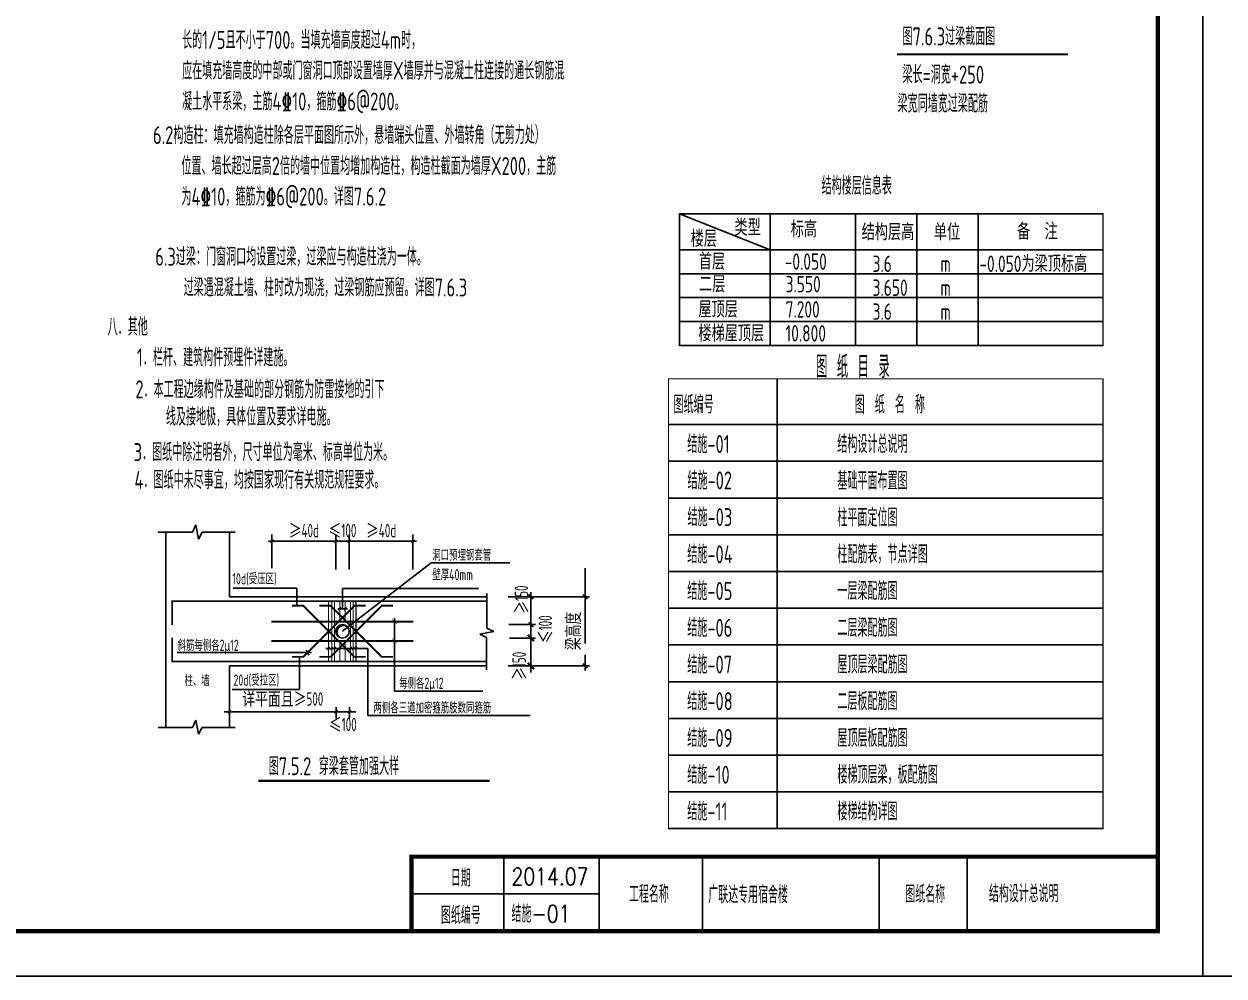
# Model space of a CAD drawing. Extents: x 127019 to 780419, y 327305 to 369305.
# Drawn here: x 160120 to 186894, y 327305 to 348556 of the extents above; entities that cross this region are included whole.
import ezdxf
from ezdxf.enums import TextEntityAlignment as Align

# ---------------------------------------------------------------- set-up
doc = ezdxf.new("R2010")
doc.units = 0
doc.header["$LTSCALE"] = 1000
doc.header["$MEASUREMENT"] = 0
doc.linetypes.add('CONTINOUS', pattern=[0])
doc.layers.get('0').update_dxf_attribs({"linetype": 'CONTINUOUS'})
doc.layers.get('Defpoints').update_dxf_attribs({"linetype": 'CONTINUOUS'})
for name, color, linetype in [('D1', 8, 'CONTINUOUS'), ('DIM', 3, 'CONTINUOUS'), ('GJ', 1, 'CONTINUOUS'), ('HZ', 7, 'CONTINUOUS'), ('LB', 7, 'CONTINUOUS'), ('PUB_TITLE', 4, 'CONTINUOUS'), ('REIN', 1, 'CONTINUOUS'), ('SM', 7, 'CONTINUOUS'), ('T', 4, 'CONTINUOUS'), ('T-SM', 7, 'CONTINUOUS'), ('TEXT', 7, 'CONTINUOUS'), ('图框', 4, 'CONTINUOUS'), ('文字', 7, 'CONTINUOUS'), ('轴线__尺寸数字', 3, 'CONTINUOUS')]:
    doc.layers.add(name, color=color, linetype=linetype)
doc.styles.add('1', font='ros1.shx', dxfattribs={"width": 0.7, "bigfont": 'hztxt.shx'})
doc.styles.add('GB', font='gbxwxt.shx', dxfattribs={"width": 0.7, "height": 300, "bigfont": 'gbhzfs.shx'})
doc.styles.add('TSSD_Dimension', font='gbxwxt.shx', dxfattribs={"width": 0.7, "bigfont": 'gbhzfs.shx'})
doc.styles.add('TSSD_Rein', font='tssdeng.shx', dxfattribs={"width": 0.6, "bigfont": 'gbhzfs.shx'})
doc.styles.add('国标仿宋', font='SIMPLEX.shx', dxfattribs={"width": 0.75, "bigfont": 'gbhzfs.shx'})
doc.dimstyles.new('DIM-Q', dxfattribs={"dimtxt": 250, "dimasz": 0.5, "dimexe": 150, "dimexo": 200, "dimgap": 75, "dimtad": 1, "dimdec": 0, "dimzin": 0, "dimdsep": 46, "dimtxsty": 'GB', "dimblk1": '_DIMX', "dimblk2": '_DIMX', "dimsah": 1, "dimcen": 2.5, "dimclrt": 7, "dimadec": 0, "dimazin": 0, "dimtfac": 1, "dimtdec": 0, "dimtix": 1, "dimtmove": 2, "dimatfit": 3, "dimldrblk": '_DIMX', "dimfxl": 0, "dimtolj": 1, "dimtzin": 0, "dimarcsym": 0})
doc.dimstyles.new('TSSD_100_100', dxfattribs={"dimtxt": 300, "dimasz": 100, "dimexe": 100, "dimexo": 250, "dimgap": 100, "dimtad": 1, "dimdec": 0, "dimzin": 0, "dimdsep": 46, "dimtxsty": 'TSSD_Dimension', "dimblk": 'ARCHTICK', "dimcen": 0, "dimdle": 100, "dimclrt": 7, "dimadec": 0, "dimazin": 0, "dimtfac": 1, "dimtdec": 0, "dimtix": 1, "dimtmove": 2, "dimatfit": 3, "dimfxl": 0, "dimtolj": 1, "dimtzin": 0, "dimarcsym": 0})

# ---------------------------------------------------------------- blocks, each defined once
blk = doc.blocks.new('_DIMX')
blk.add_line((-150, 0), (150, 0))
at = {"const_width": 50}
blk.add_lwpolyline([(-70, -70), (70, 70)], dxfattribs=at)
blk = doc.blocks.new('*D229')
at = {"color": 0, "lineweight": -2, "transparency": 16777216}
for p, q in [((167075, 336380), (167075, 337160)), ((167377, 336380), (167377, 337160)), ((167075, 337010), (167074, 337010)), ((167075, 337010), (167377, 337010)), ((167378, 337010), (167378, 337010))]:
    blk.add_line(p, q, dxfattribs=at)
at = {"layer": 'Defpoints', "color": 0, "transparency": 16777216}
for p in [(167377, 337010), (167075, 336180), (167377, 336180)]:
    blk.add_point(p, dxfattribs=at)
at = {"color": 0, "lineweight": -2, "transparency": 16777216, "xscale": 0.5, "yscale": 0.5, "zscale": 0.5}
blk.add_blockref('_DIMX', (167075, 337010), dxfattribs=at)
at = {"color": 0, "lineweight": -2, "transparency": 16777216, "xscale": 0.5, "yscale": 0.5, "zscale": 0.5, "rotation": 180}
blk.add_blockref('_DIMX', (167377, 337010), dxfattribs=at)
at = {"color": 7, "transparency": 16777216, "insert": (167226, 337244), "char_height": 300, "attachment_point": 5, "style": 'GB'}
blk.add_mtext('\\A1;{\\fSimSun|b0|i0|c134|p6;≤}100', dxfattribs=at)
blk = doc.blocks.new('_ArchTick')
at = {"color": 0, "linetype": 'ByBlock', "const_width": 0.4}
blk.add_lwpolyline([(-0.5, -0.5), (0.5, 0.5)], dxfattribs=at)
blk = doc.blocks.new('*D230')
at = {"layer": 'Defpoints', "color": 0, "transparency": 16777216}
for p in [(170956, 334850), (171431, 334850), (170924, 334228)]:
    blk.add_point(p, dxfattribs=at)
at = {"layer": 'DIM', "color": 0, "lineweight": -2, "transparency": 16777216}
for p, q in [((171431, 334128), (171431, 334950)), ((171206, 334850), (171531, 334850)), ((171174, 334228), (171531, 334228))]:
    blk.add_line(p, q, dxfattribs=at)
at = {"layer": 'DIM', "color": 0, "lineweight": -2, "transparency": 16777216, "xscale": 100, "yscale": 100, "zscale": 100}
for p, rotation in [((171431, 334850), 90), ((171431, 334228), 270)]:
    blk.add_blockref('_ArchTick', p, dxfattribs=dict(at, rotation=rotation))
at = {"layer": 'DIM', "color": 7, "transparency": 16777216, "insert": (171174, 334228), "char_height": 300, "attachment_point": 5, "rotation": 90, "style": 'TSSD_Dimension'}
blk.add_mtext('\\A1;{\\fSimSun|b0|i0|c134|p6;≥}150', dxfattribs=at)
blk = doc.blocks.new('*D231')
at = {"color": 0, "lineweight": -2, "transparency": 16777216}
for p, q in [((167082, 333309), (167082, 333054)), ((167082, 333204), (167384, 333204)), ((167384, 333309), (167384, 333054))]:
    blk.add_line(p, q, dxfattribs=at)
at = {"layer": 'Defpoints', "color": 0, "transparency": 16777216}
for p in [(167082, 333509), (167384, 333509), (167384, 333204)]:
    blk.add_point(p, dxfattribs=at)
at = {"color": 0, "lineweight": -2, "transparency": 16777216, "xscale": 0.5, "yscale": 0.5, "zscale": 0.5, "rotation": 180}
blk.add_blockref('_DIMX', (167082, 333204), dxfattribs=at)
at = {"color": 0, "lineweight": -2, "transparency": 16777216, "xscale": 0.5, "yscale": 0.5, "zscale": 0.5}
blk.add_blockref('_DIMX', (167384, 333204), dxfattribs=at)
at = {"color": 7, "transparency": 16777216, "insert": (167233, 332914), "char_height": 300, "attachment_point": 5, "style": 'GB'}
blk.add_mtext('\\A1;{\\fSimSun|b0|i0|c134|p6;≤}100', dxfattribs=at)
blk = doc.blocks.new('*D232')
at = {"color": 0, "lineweight": -2, "transparency": 16777216}
for p, q in [((164706, 333309), (164706, 333054)), ((167081, 333204), (164707, 333204)), ((167082, 333309), (167082, 333054))]:
    blk.add_line(p, q, dxfattribs=at)
at = {"layer": 'Defpoints', "color": 0, "transparency": 16777216}
for p in [(164706, 333509), (167082, 333509), (164706, 333204)]:
    blk.add_point(p, dxfattribs=at)
at = {"color": 0, "lineweight": -2, "transparency": 16777216, "xscale": 0.5, "yscale": 0.5, "zscale": 0.5, "rotation": 180}
blk.add_blockref('_DIMX', (164706, 333204), dxfattribs=at)
at = {"color": 0, "lineweight": -2, "transparency": 16777216, "xscale": 0.5, "yscale": 0.5, "zscale": 0.5}
blk.add_blockref('_DIMX', (167082, 333204), dxfattribs=at)
at = {"color": 7, "transparency": 16777216, "insert": (165894, 333473), "char_height": 300, "attachment_point": 5, "style": 'GB'}
blk.add_mtext('\\A1;{\\fSimSun|b0|i0|c134|p54;详平面且≥}500', dxfattribs=at)
blk = doc.blocks.new('*D233')
at = {"color": 0, "lineweight": -2, "transparency": 16777216}
for p, q in [((167377, 336380), (167377, 337160)), ((168799, 336380), (168799, 337160)), ((167378, 337010), (168799, 337010))]:
    blk.add_line(p, q, dxfattribs=at)
at = {"layer": 'Defpoints', "color": 0, "transparency": 16777216}
for p in [(168799, 337010), (167377, 336180), (168799, 336180)]:
    blk.add_point(p, dxfattribs=at)
at = {"color": 0, "lineweight": -2, "transparency": 16777216, "xscale": 0.5, "yscale": 0.5, "zscale": 0.5, "rotation": 180}
blk.add_blockref('_DIMX', (167377, 337010), dxfattribs=at)
at = {"color": 0, "lineweight": -2, "transparency": 16777216, "xscale": 0.5, "yscale": 0.5, "zscale": 0.5}
blk.add_blockref('_DIMX', (168799, 337010), dxfattribs=at)
at = {"color": 7, "transparency": 16777216, "insert": (168088, 337243), "char_height": 300, "attachment_point": 5, "style": 'GB'}
blk.add_mtext('\\A1;{\\fSimSun|b0|i0|c134|p6;≥}40d', dxfattribs=at)
blk = doc.blocks.new('*D234')
at = {"color": 0, "lineweight": -2, "transparency": 16777216}
for p, q in [((165653, 336410), (165653, 337160)), ((167075, 336380), (167075, 337160)), ((165654, 337010), (167075, 337010))]:
    blk.add_line(p, q, dxfattribs=at)
at = {"layer": 'Defpoints', "color": 0, "transparency": 16777216}
for p in [(167075, 337010), (165653, 336210), (167075, 336180)]:
    blk.add_point(p, dxfattribs=at)
at = {"color": 0, "lineweight": -2, "transparency": 16777216, "xscale": 0.5, "yscale": 0.5, "zscale": 0.5, "rotation": 180}
blk.add_blockref('_DIMX', (165653, 337010), dxfattribs=at)
at = {"color": 0, "lineweight": -2, "transparency": 16777216, "xscale": 0.5, "yscale": 0.5, "zscale": 0.5}
blk.add_blockref('_DIMX', (167075, 337010), dxfattribs=at)
at = {"color": 7, "transparency": 16777216, "insert": (166364, 337243), "char_height": 300, "attachment_point": 5, "style": 'GB'}
blk.add_mtext('\\A1;{\\fSimSun|b0|i0|c134|p6;≥}40d', dxfattribs=at)
blk = doc.blocks.new('*D235')
at = {"layer": 'Defpoints', "color": 0, "transparency": 16777216}
for p in [(170674, 335771), (170674, 334228), (172640, 334228)]:
    blk.add_point(p, dxfattribs=at)
at = {"layer": 'DIM', "color": 0, "lineweight": -2, "transparency": 16777216}
for p, q in [((170924, 335771), (172740, 335771)), ((172640, 335871), (172640, 335541)), ((172640, 334128), (172640, 334474)), ((170924, 334228), (172740, 334228))]:
    blk.add_line(p, q, dxfattribs=at)
at = {"layer": 'DIM', "color": 0, "lineweight": -2, "transparency": 16777216, "xscale": 100, "yscale": 100, "zscale": 100}
for p, rotation in [((172640, 335771), 90), ((172640, 334228), 270)]:
    blk.add_blockref('_ArchTick', p, dxfattribs=dict(at, rotation=rotation))
at = {"layer": 'DIM', "color": 7, "transparency": 16777216, "insert": (172387, 335007), "char_height": 300, "attachment_point": 5, "rotation": 90, "style": 'TSSD_Dimension'}
blk.add_mtext('\\A1;{\\fSimSun|b0|i0|c134|p54;梁高度}', dxfattribs=at)
blk = doc.blocks.new('*D236')
at = {"layer": 'Defpoints', "color": 0, "transparency": 16777216}
for p in [(170685, 335149), (171431, 335149), (170706, 334850)]:
    blk.add_point(p, dxfattribs=at)
at = {"layer": 'DIM', "color": 0, "lineweight": -2, "transparency": 16777216}
for p, q in [((171431, 334750), (171431, 335249)), ((170935, 335149), (171531, 335149)), ((170956, 334850), (171531, 334850))]:
    blk.add_line(p, q, dxfattribs=at)
at = {"layer": 'DIM', "color": 0, "lineweight": -2, "transparency": 16777216, "xscale": 100, "yscale": 100, "zscale": 100}
for p, rotation in [((171431, 335149), 90), ((171431, 334850), 270)]:
    blk.add_blockref('_ArchTick', p, dxfattribs=dict(at, rotation=rotation))
at = {"layer": 'DIM', "color": 7, "transparency": 16777216, "insert": (171756, 335046), "char_height": 300, "attachment_point": 5, "rotation": 90, "style": 'TSSD_Dimension'}
blk.add_mtext('\\A1;{\\fSimSun|b0|i0|c134|p6;≤}100', dxfattribs=at)
blk = doc.blocks.new('*D237')
at = {"layer": 'Defpoints', "color": 0, "transparency": 16777216}
for p in [(170924, 335771), (170956, 335149), (171431, 335149)]:
    blk.add_point(p, dxfattribs=at)
at = {"layer": 'DIM', "color": 0, "lineweight": -2, "transparency": 16777216}
for p, q in [((171174, 335771), (171531, 335771)), ((171431, 335771), (171431, 335871)), ((171431, 335771), (171431, 335149)), ((171206, 335149), (171531, 335149)), ((171431, 335149), (171431, 335049))]:
    blk.add_line(p, q, dxfattribs=at)
at = {"layer": 'DIM', "color": 0, "lineweight": -2, "transparency": 16777216, "xscale": 100, "yscale": 100, "zscale": 100}
for p, rotation in [((171431, 335771), 270), ((171431, 335149), 90)]:
    blk.add_blockref('_ArchTick', p, dxfattribs=dict(at, rotation=rotation))
at = {"layer": 'DIM', "color": 7, "transparency": 16777216, "insert": (171224, 335708), "char_height": 300, "attachment_point": 5, "rotation": 90, "style": 'TSSD_Dimension'}
blk.add_mtext('\\A1;{\\fSimSun|b0|i0|c134|p6;≥}150', dxfattribs=at)

msp = doc.modelspace()

# ---------------------------------------------------------------- linework, layer by layer
for p, q in [((168385.9, 335292.8), (168385.9, 333662.3)), ((168385.9, 333662.3), (170356.6, 333662.3))]:
    msp.add_line(p, q)
at = {"layer": 'D1', "color": 4, "linetype": 'Continuous'}
msp.add_line((184195.7, 341381.2), (174742.1, 341381.2), dxfattribs=at)
at = {"layer": 'D1', "color": 4, "linetype": 'Continuous', "const_width": 25}
msp.add_lwpolyline([(174742.1, 344316), (174742.1, 344316), (174742.1, 341381.2), (184195.7, 341381.2), (184195.7, 344316), (174742.1, 344316), (174742.1, 344316), (174742.1, 341381.2)], dxfattribs=at)
msp.add_lwpolyline([(184195.8, 330594.7), (174497.9, 330594.7), (174497.8, 340635.5), (184195.7, 340635.5)], close=True, dxfattribs=at)
at = {"layer": 'DIM', "color": 7, "linetype": 'CONTINOUS'}
for p, q in [((176924.3, 340635.5), (176924.3, 330594.7)), ((174497.9, 339614.7), (184195.7, 339614.7)), ((174497.9, 338794.7), (184195.7, 338794.7)), ((174497.9, 337974.7), (184195.7, 337974.7)), ((174497.9, 337154.7), (184195.7, 337154.7)), ((174497.9, 336334.7), (184195.7, 336334.7)), ((174497.9, 335514.7), (184195.7, 335514.7)), ((174497.9, 334694.7), (184195.7, 334694.7)), ((174497.9, 333874.7), (184195.7, 333874.7)), ((174497.9, 333054.7), (184195.7, 333054.7)), ((174497.9, 332234.7), (184195.7, 332234.7)), ((174497.9, 331414.7), (184195.7, 331414.7)), ((174497.9, 330594.7), (184195.7, 330594.7)), ((174497.9, 330594.7), (184195.7, 330594.7))]:
    msp.add_line(p, q, dxfattribs=at)
at = {"layer": 'DIM'}
for p, q in [((172640.1, 336408.9), (172640.1, 334727.8)), ((171430.6, 334851.3), (171430.6, 334852.3)), ((171430.6, 334226.9), (171430.6, 334225.9))]:
    msp.add_line(p, q, dxfattribs=at)
at = {"layer": 'DIM', "const_width": 50}
msp.add_lwpolyline([(165348.8, 331663.4), (170510.9, 331663.4)], dxfattribs=at)
at = {"layer": 'GJ', "color": 1}
for points, const_width in [([(167742.5, 335571.2), (167492.5, 335571.2), (166349.2, 334427.9), (166099.2, 334427.9)], 40), ([(166099.2, 335571.2), (166349.2, 335571.2), (167492.5, 334427.9), (167742.5, 334427.9)], 40), ([(168353.4, 335571.2), (168103.4, 335571.2), (166960.1, 334427.9), (166710.1, 334427.9)], 40), ([(166710.1, 335571.2), (166960.1, 335571.2), (168103.4, 334427.9), (168353.4, 334427.9)], 40), ([(163428.1, 334855.6), (163428.1, 334327.9), (170442.2, 334327.9)], 40), ([(168810.3, 334783.6), (165642.3, 334783.6)], 40), ([(167166.3, 334783.6), (167166.3, 334327.9)], 25), ([(167286.3, 334327.9), (167286.3, 334783.6)], 25)]:
    msp.add_lwpolyline(points, dxfattribs=dict(at, const_width=const_width))
at = {"layer": 'HZ'}
for p, q in [((163877.2, 337210.8), (163953, 337373.7)), ((163953, 337373.7), (164016.1, 337058.2)), ((163112.7, 337210.8), (163877.2, 337210.8)), ((164016.1, 337058.2), (164091.9, 337209.7)), ((164091.9, 337209.7), (164830.5, 337209.7)), ((167225.9, 335954.2), (170260.1, 335954.2)), ((167225.9, 335503.1), (167225.9, 335954.2)), ((170443.3, 335840.8), (170443.3, 335072.9)), ((167119.2, 335503.1), (167337.5, 335503.1)), ((167194.3, 335529.2), (167138.3, 335477)), ((167314.3, 335529.2), (167258.3, 335477)), ((170606.2, 334997.1), (170290.7, 334934)), ((170443.3, 335072.9), (170606.2, 334997.1)), ((170290.7, 334934), (170442.2, 334858.2)), ((170442.2, 334858.2), (170442.2, 334140.4)), ((166531.8, 334523.3), (163534.4, 334523.3)), ((166418, 334577), (166473.5, 334467.1)), ((166853.7, 334617.8), (167793.5, 334617.8)), ((166940.4, 334643.9), (166884.4, 334591.7)), ((167014.3, 334643.9), (166958.3, 334591.7)), ((167074.3, 334643.9), (167018.3, 334591.7)), ((167434.3, 334643.9), (167378.3, 334591.7)), ((167494.3, 334643.9), (167438.3, 334591.7)), ((167556.4, 334643.9), (167500.4, 334591.7)), ((167793.5, 334617.8), (167793.5, 333121.2)), ((167525.2, 333203.7), (164585.3, 333203.7)), ((167793.5, 333121.2), (171411.2, 333121.2)), ((163112.7, 332856.1), (163877.2, 332856.1)), ((163877.2, 332856.1), (163953, 333019)), ((163953, 333019), (164016.1, 332703.5)), ((164016.1, 332703.5), (164091.9, 332855)), ((164091.9, 332855), (164830.5, 332855))]:
    msp.add_line(p, q, dxfattribs=at)
at = {"layer": 'HZ', "const_width": 10}
for points in [[(168439.2, 335162), (168332.5, 335269.1)], [(168439.2, 334730), (168332.5, 334837.1)]]:
    msp.add_lwpolyline(points, dxfattribs=at)
at = {"layer": 'LB'}
for p, q in [((163284.1, 337210.8), (163284.1, 332856.1)), ((164706.3, 337209.7), (164706.3, 335771.2)), ((164706.3, 335771.2), (170443.3, 335771.2)), ((164706.3, 334227.9), (170442.2, 334227.9)), ((164706.3, 332855), (164706.3, 334227.9))]:
    msp.add_line(p, q, dxfattribs=at)
msp.add_circle((167226.3, 334999.6), 151.2, dxfattribs=at)
msp.add_arc((167250.5, 334981.8), 147, 51.42666, 236.00911, dxfattribs=at)
at = {"layer": 'PUB_TITLE'}
for points in [[(127019.2, 327305.3), (186419.2, 327305.3), (186419.2, 369305.3), (127019.2, 369305.3)], [(186419.2, 327305.3), (245819.2, 327305.3), (245819.2, 369305.3), (186419.2, 369305.3)]]:
    msp.add_lwpolyline(points, close=True, dxfattribs=at)
at = {"layer": 'PUB_TITLE', "const_width": 100}
msp.add_lwpolyline([(128019.2, 328305.3), (185419.2, 328305.3), (185419.2, 368305.3), (128019.2, 368305.3)], close=True, dxfattribs=at)
at = {"layer": 'REIN'}
for points, const_width in [([(163428.1, 335143.6), (163428.1, 335671.2), (170443.3, 335671.2)], 40), ([(166912.4, 335671.2), (166912.4, 334327.9)], 25), ([(166986.3, 334327.9), (166986.3, 335671.2)], 25), ([(167046.3, 335671.2), (167046.3, 334327.9)], 25), ([(167166.3, 335671.2), (167166.3, 335215.6)], 25), ([(167286.3, 335215.6), (167286.3, 335671.2)], 25), ([(167406.3, 334327.9), (167406.3, 335671.2)], 25), ([(167466.3, 335671.2), (167466.3, 334327.9)], 25), ([(167528.4, 335671.2), (167528.4, 334327.9)], 25), ([(165642.3, 335215.6), (168810.3, 335215.6)], 40)]:
    msp.add_lwpolyline(points, dxfattribs=dict(at, const_width=const_width))
at = {"layer": 'SM'}
for p, q in [((166208.3, 335965.2), (164784.1, 335965.2)), ((166208.3, 335571.2), (166208.3, 335965.2)), ((166266.8, 334427.9), (166266.8, 333702.4)), ((166266.8, 333702.4), (164764.4, 333702.4))]:
    msp.add_line(p, q, dxfattribs=at)
at = {"layer": 'T'}
for p, q in [((167226.3, 334999.6), (169205.2, 336526.9)), ((169205.2, 336526.9), (170962.9, 336526.9))]:
    msp.add_line(p, q, dxfattribs=at)
at = {"layer": 'TEXT'}
for p, q in [((174742.1, 344316), (180466, 344316)), ((174742.1, 341381.2), (174742.1, 344316)), ((174742.1, 344316), (176765.2, 343515.6)), ((176765.2, 344316), (176765.2, 343515.6)), ((178673.1, 344316), (181674.6, 344316)), ((178673.1, 344316), (178673.1, 343515.6)), ((178673.1, 344316), (178673.1, 343515.6)), ((178673.1, 344316), (178673.1, 343515.6)), ((178673.1, 344316), (178673.1, 343515.6)), ((180042.6, 344316), (180042.6, 341381.2)), ((181151.3, 344316), (184195.7, 344316)), ((181412.1, 344316), (181412.1, 341381.2)), ((184195.7, 343515.6), (174742.1, 343515.6)), ((176765.2, 343515.6), (176765.2, 343067.3)), ((176765.2, 343515.6), (176765.2, 341381.2)), ((178673.1, 343515.6), (178673.1, 343067.3)), ((178673.1, 343067.3), (178673.1, 343515.6)), ((178673.1, 343067.3), (178673.1, 343515.6)), ((178673.1, 342533.7), (178673.1, 343515.6)), ((184195.7, 342982), (174742.1, 342982)), ((178673.1, 343067.3), (178673.1, 342619.1)), ((178673.1, 342619.1), (178673.1, 343067.3)), ((178673.1, 342619.1), (178673.1, 343067.3)), ((178673.1, 342619.1), (178673.1, 343067.3)), ((184195.7, 342448.4), (174742.1, 342448.4)), ((176765.2, 342619.1), (176765.2, 341381.2)), ((178673.1, 342619.1), (178673.1, 341381.2)), ((178673.1, 341381.2), (178673.1, 342619.1)), ((178673.1, 341381.2), (178673.1, 342619.1)), ((178673.1, 341381.2), (178673.1, 342619.1)), ((184195.7, 341914.8), (174742.1, 341914.8)), ((176765.2, 341637.3), (176765.2, 341381.2)), ((178673.1, 341637.3), (178673.1, 341381.2)), ((178673.1, 341381.2), (178673.1, 341637.3)), ((178673.1, 341381.2), (178673.1, 341637.3)), ((178673.1, 341381.2), (178673.1, 341637.3))]:
    msp.add_line(p, q, dxfattribs=at)
at = {"layer": '图框', "const_width": 16.7}
msp.add_lwpolyline([(174742.1, 341381.2), (174742.1, 344316), (184195.7, 344316), (184195.7, 341381.2)], dxfattribs=at)
at = {"layer": '文字'}
for p, q in [((170829.1, 329968.5), (170829.1, 328305.3)), ((172954.3, 329968.5), (172954.3, 328305.3)), ((175255.4, 329968.5), (175255.4, 328305.3)), ((179201.4, 329968.5), (179201.4, 328305.3)), ((181165.7, 329968.5), (181165.7, 328305.3)), ((172954.3, 329136.9), (168764.7, 329136.9))]:
    msp.add_line(p, q, dxfattribs=at)
at = {"layer": '文字', "const_width": 92.4}
msp.add_lwpolyline([(168764.7, 329968.5), (168764.7, 328305.3), (185419.2, 328305.3), (185419.2, 329968.5)], close=True, dxfattribs=at)
at = {"layer": '轴线__尺寸数字', "linetype": 'Continuous', "const_width": 50}
msp.add_lwpolyline([(179596.6, 347878.1), (183416.3, 347878.1)], dxfattribs=at)

# ---------------------------------------------------------------- block references
at = {"layer": 'DIM'}
for p, rotation in [((171430.6, 334850.3), 270), ((171430.6, 334227.9), 90)]:
    msp.add_blockref('_DIMX', p, dxfattribs=dict(at, rotation=rotation))

# ---------------------------------------------------------------- texts
at = {"layer": 'T-SM', "linetype": 'Continuous', "style": 'TSSD_Rein', "width": 0.7}
for s, height, p in [('长的1/5且不小于700。当填充墙高度超过4m时，', 400, (163647.7, 347999.8)), ('图7.6.3过梁截面图', 400, (179722.3, 348077.7)), ('应在填充墙高度的中部或门窗洞口顶部设置墙厚X墙厚并与混凝土柱连接的通长钢筋混', 400, (163647.7, 347313.3)), ('梁长=洞宽+250', 400, (179722.3, 347227.2)), ('凝土水平系梁，主筋4%%13210，箍筋%%1326@200。', 400, (163647.7, 346626.8)), ('梁宽同墙宽过梁配筋', 400, (179612.2, 346580.5)), ('6.2构造柱：填充墙构造柱除各层平面图所示外，悬墙端头位置、外墙转角（无剪力处）', 400, (162998.7, 345875.2)), ('位置、墙长超过层高2倍的墙中位置均增加构造柱，构造柱截面为墙厚X200，主筋', 400, (163632.3, 345186.2)), ('结构楼层信息表', 400, (177915.9, 344742.4)), ('为4%%13210，箍筋为%%1326@200。详图7.6.2 ', 400, (163632.3, 344503.2)), ('6.3过梁：门窗洞口均设置过梁，过梁应与构造柱浇为一体。', 400, (163049.2, 343160)), ('过梁遇混凝土墙、柱时改为现浇，过梁钢筋应预留。详图7.6.3', 400, (163682.7, 342473.5)), ('八．其他', 400, (161987.1, 341597.6)), ('1．栏杆、建筑构件预埋件详建施。', 400, (162638.8, 340913.2)), ('图 纸 目 录', 500, (177791.5, 340652.7)), ('   2．本工程边缘构件及基础的部分钢筋为防雷接地的引下 ', 400, (162095.5, 340200.5)), ('图纸编号', 400, (174612.5, 339861.1)), ('图\u3000纸\u3000名\u3000称', 400, (178653.8, 339861.1)), ('线及接地极，具体位置及要求详电施。', 400, (163286.5, 339590.5)), ('   3．图纸中除注明者外，尺寸单位为毫米、标高单位为米。', 400, (162058.3, 338799.2)), ('结施-01', 400, (174918.8, 338978.5)), ('结构设计总说明 ', 400, (178267.6, 338978.5)), (' 4．图纸中未尽事宜，均按国家现行有关规范规程要求。', 400, (162415.4, 338180.2)), ('结施-02', 400, (174923.1, 338167.8)), ('基础平面布置图', 400, (178267.6, 338158.5)), ('结施-03', 400, (174923.1, 337347.8)), ('柱平面定位图', 400, (178267.6, 337338.5)), ('结施-04', 400, (174918.8, 336518.5)), ('柱配筋表，节点详图', 400, (178267.6, 336518.5)), ('结施-05', 400, (174918.8, 335698.5)), ('一层梁配筋图', 400, (178267.6, 335698.5)), ('结施-06', 400, (174918.8, 334878.5)), ('二层梁配筋图', 400, (178267.6, 334878.5)), ('结施-07', 400, (174918.8, 334058.5)), ('屋顶层梁配筋图', 400, (178267.6, 334058.5)), ('结施-08', 400, (174918.8, 333238.5)), ('二层板配筋图', 400, (178267.6, 333238.5)), ('结施-09', 400, (174918.8, 332418.5)), ('屋顶层板配筋图', 400, (178267.6, 332418.5)), ('图7.5.2 穿梁套管加强大样', 400, (165582.8, 331788.4)), ('结施-10', 400, (174918.8, 331598.5)), ('楼梯顶层梁，板配筋图', 400, (178267.6, 331598.5)), ('结施-11', 400, (174918.8, 330778.5)), ('楼梯结构详图', 400, (178267.6, 330778.5))]:
    msp.add_text(s, height=height, dxfattribs=at).set_placement(p)
at = {"layer": 'T-SM', "color": 3, "linetype": 'Continuous', "style": 'GB', "width": 0.75}
for s, p in [('洞口预埋钢套管', (169231.4, 336574.6)), ('10d(受压区)', (164769.7, 336047.8)), ('壁厚40mm', (169231.4, 336138.6)), ('斜筋每侧各2%%18112', (163547.3, 334563)), ('20d(受拉区)', (164794.1, 333785.7)), ('每侧各2%%18112', (168491, 333715.3)), ('两侧各三道加密箍筋肢数同箍筋', (167918.9, 333166.9))]:
    msp.add_text(s, height=250, dxfattribs=at).set_placement(p)
msp.add_text('柱、墙', height=250, dxfattribs=at).set_placement((163982.2, 333774.8), align=Align.CENTER)
at = {"layer": 'TEXT', "style": '1', "width": 0.8}
for s, height, p in [('类型', 366.69, (175972.8, 343831.2)), ('标高', 366.69, (177227.4, 343791.2)), ('结构层高', 366.69, (178810.1, 343728.7)), ('单位', 366.69, (180419.9, 343728.7)), ('备  注', 366.69, (182278.8, 343739.6)), ('楼层', 366.69, (174995.2, 343580.2)), ('首层', 366.69, (175177.7, 343068.6)), ('-0.050', 366.69, (177093.2, 343068.6)), ('3.6', 366.69, (179053.2, 343019.5)), ('m', 366.7, (180564.6, 343019.5)), ('-0.050为梁顶标高', 366.685, (181436.2, 343019.5)), ('二层', 366.69, (175181.7, 342564.8)), ('3.550', 366.69, (177112.5, 342564.8)), ('3.650', 366.69, (179053.2, 342485.9)), ('m', 366.7, (180564.6, 342485.9)), ('屋顶层', 366.69, (175167.3, 342001.6)), ('7.200', 366.69, (177112.5, 342001.6)), ('3.6', 366.69, (179053.2, 341952.3)), ('m', 366.7, (180564.6, 341952.3)), ('楼梯屋顶层', 366.69, (175167.3, 341468)), ('10.800', 366.69, (177112.5, 341468))]:
    msp.add_text(s, height=height, dxfattribs=at).set_placement(p)
at = {"layer": '文字', "style": '国标仿宋', "width": 0.8}
for s, p in [('日期', (169866.8, 329300.7)), ('工程名称', (174062.5, 328940.5)), ('图纸名称', (180226.5, 328939)), ('图纸编号', (169866.8, 328469.1))]:
    msp.add_text(s, height=385, dxfattribs=at).set_placement(p, align=Align.CENTER)
for s, p in [('2014.07', (170996.9, 329334.2)), ('广联达专用宿舍楼', (175389.7, 328928.3)), ('结构设计总说明', (181649.4, 328951.4)), ('结施-01', (170996.9, 328502.6))]:
    msp.add_text(s, height=385, dxfattribs=at).set_placement(p)

# ---------------------------------------------------------------- dimensions: what is measured, and where the dimension line sits
for base, p1, p2, text, picture, middle in [((167075.1, 337009.6), (165653.4, 336209.6), (167075.1, 336180.1), '{\\fSimSun|b0|i0|c134|p6;≥}40d', '*D234', (166364.2, 337242.9)), ((167377.5, 337009.6), (167075.1, 336180.1), (167377.5, 336180.1), '{\\fSimSun|b0|i0|c134|p6;≤}100', '*D229', (167226.3, 337243.8)), ((168799.2, 337009.6), (167377.5, 336180.1), (168799.2, 336180.1), '{\\fSimSun|b0|i0|c134|p6;≥}40d', '*D233', (168088.4, 337242.9)), ((164706.3, 333203.7), (167081.9, 333508.5), (164706.3, 333508.5), '{\\fSimSun|b0|i0|c134|p54;详平面且≥}500', '*D232', (165894.1, 333472.8))]:
    dim = msp.add_linear_dim(base=base, p1=p1, p2=p2, text=text, dimstyle='DIM-Q')
    dim.commit()
    dim.dimension.update_dxf_attribs({"geometry": picture, "text_midpoint": middle})
dim = msp.add_linear_dim(base=(167384.3, 333203.7), p1=(167081.9, 333508.5), p2=(167384.3, 333508.5), text='{\\fSimSun|b0|i0|c134|p6;≤}100', dimstyle='DIM-Q')
dim.commit()
dim.dimension.update_dxf_attribs({"geometry": '*D231', "text_midpoint": (167233.1, 332913.9), "dimtype": 128})
at = {"layer": 'DIM'}
for base, p1, p2, angle, text, picture, middle in [((171430.6, 335148.9), (170924.3, 335771.3), (170956, 335148.9), 270, '{\\fSimSun|b0|i0|c134|p6;≥}150', '*D237', (171223.7, 335707.5)), ((172640.1, 334227.9), (170674.3, 335771.2), (170674.3, 334227.9), 90, '{\\fSimSun|b0|i0|c134|p54;梁高度}', '*D235', (172386.6, 335007.1)), ((171430.6, 335148.9), (170706, 334850.3), (170684.6, 335148.9), 90, '{\\fSimSun|b0|i0|c134|p6;≤}100', '*D236', (171755.5, 335046.2)), ((171430.6, 334850.3), (170924.3, 334227.9), (170956, 334850.3), 90, '{\\fSimSun|b0|i0|c134|p6;≥}150', '*D230', (171174.3, 334227.9))]:
    dim = msp.add_linear_dim(base=base, p1=p1, p2=p2, angle=angle, text=text, dimstyle='TSSD_100_100', dxfattribs=at)
    dim.commit()
    dim.dimension.update_dxf_attribs({"geometry": picture, "text_midpoint": middle, "dimtype": 128})

doc.saveas('drawing.dxf')
